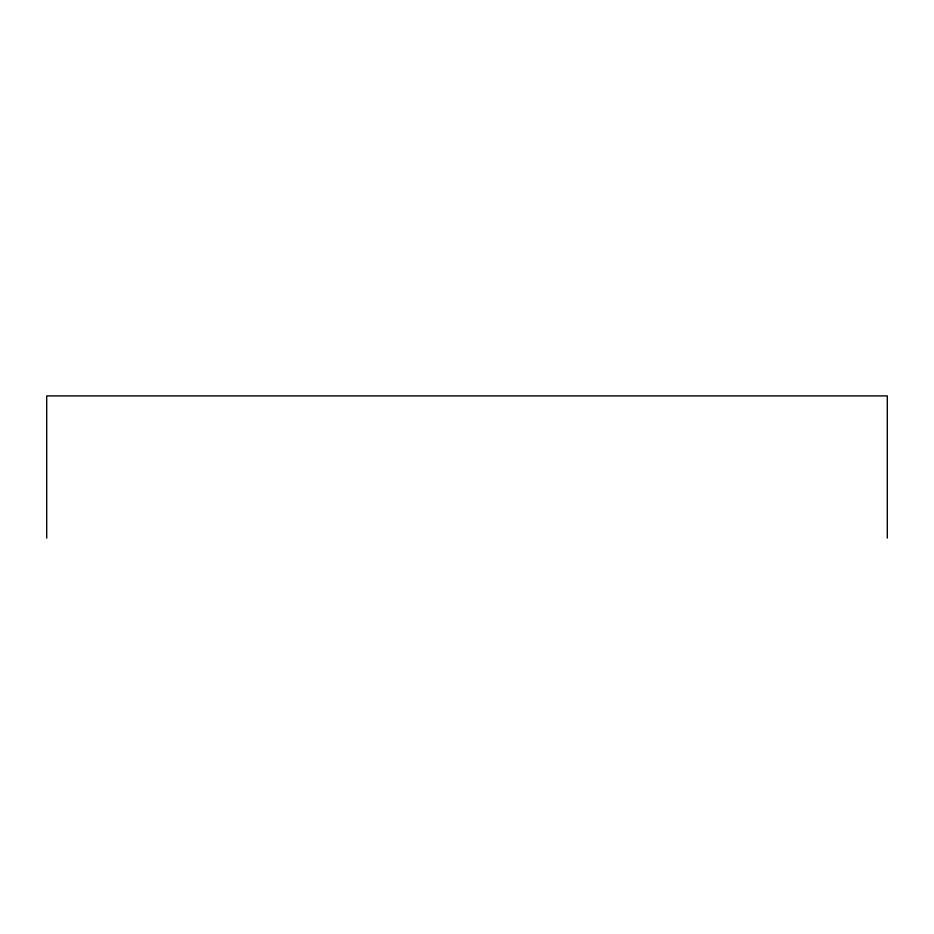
<?xml version="1.0" encoding="UTF-8"?>
<svg xmlns="http://www.w3.org/2000/svg" width="934" height="934" viewBox="0 0 934 934"><rect width="100%" height="100%" fill="white"/><g stroke="black" fill="none" stroke-linecap="round" stroke-linejoin="round"><path stroke-width="1.4" d="M887.3 538.077L887.3 395.923L46.7 395.923L46.7 538.077"/></g></svg>
